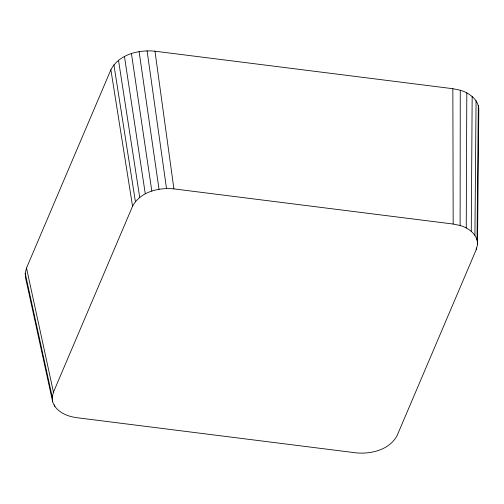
<?xml version="1.0" encoding="UTF-8"?>
<svg xmlns="http://www.w3.org/2000/svg" width="504" height="504" viewBox="0 0 504 504"><rect width="100%" height="100%" fill="white"/><g stroke="black" fill="none" stroke-linecap="round" stroke-linejoin="round"><path stroke-width="0.76" d="M477.49 244.667C477.981 234.732 468.751 227.978 460.114 225.483L460.265 90.241L452.857 88.704L154.98 51.206C138.745 49.562 119.026 54.268 110.874 69.76L26.504 268.034L25.2 273.231L25.685 278.384L52.693 401.864C56.007 411.863 66.919 416.317 76.558 417.665L355.824 452.819C371.045 454.362 389.529 449.946 397.171 435.424L476.267 249.543L477.49 244.667L478.8 110.71C479.323 100.107 469.482 92.906 460.265 90.241M466.244 227.921L466.811 92.849M471.271 231.248L472.166 96.396M474.925 235.286L476.066 100.699M476.267 249.543L476.28 247.974M477.036 239.835L478.315 105.557M52.693 401.864L52.24 397.032L53.462 392.162L132.558 206.275C140.2 191.753 158.684 187.343 173.905 188.887L453.172 224.041L460.114 225.483M26.504 268.034L53.462 392.162M54.47 404.888L54.804 406.419M25.2 273.231L52.24 397.032M110.874 69.76L132.558 206.275M113.904 64.777L135.4 201.606M118.503 60.26L139.709 197.373M124.444 56.435L145.278 193.788M131.424 53.5L151.824 191.035M139.104 51.597L159.025 189.252M147.086 50.816L166.509 188.521M154.98 51.206L173.905 188.887M452.857 88.704L453.172 224.041"/></g></svg>
